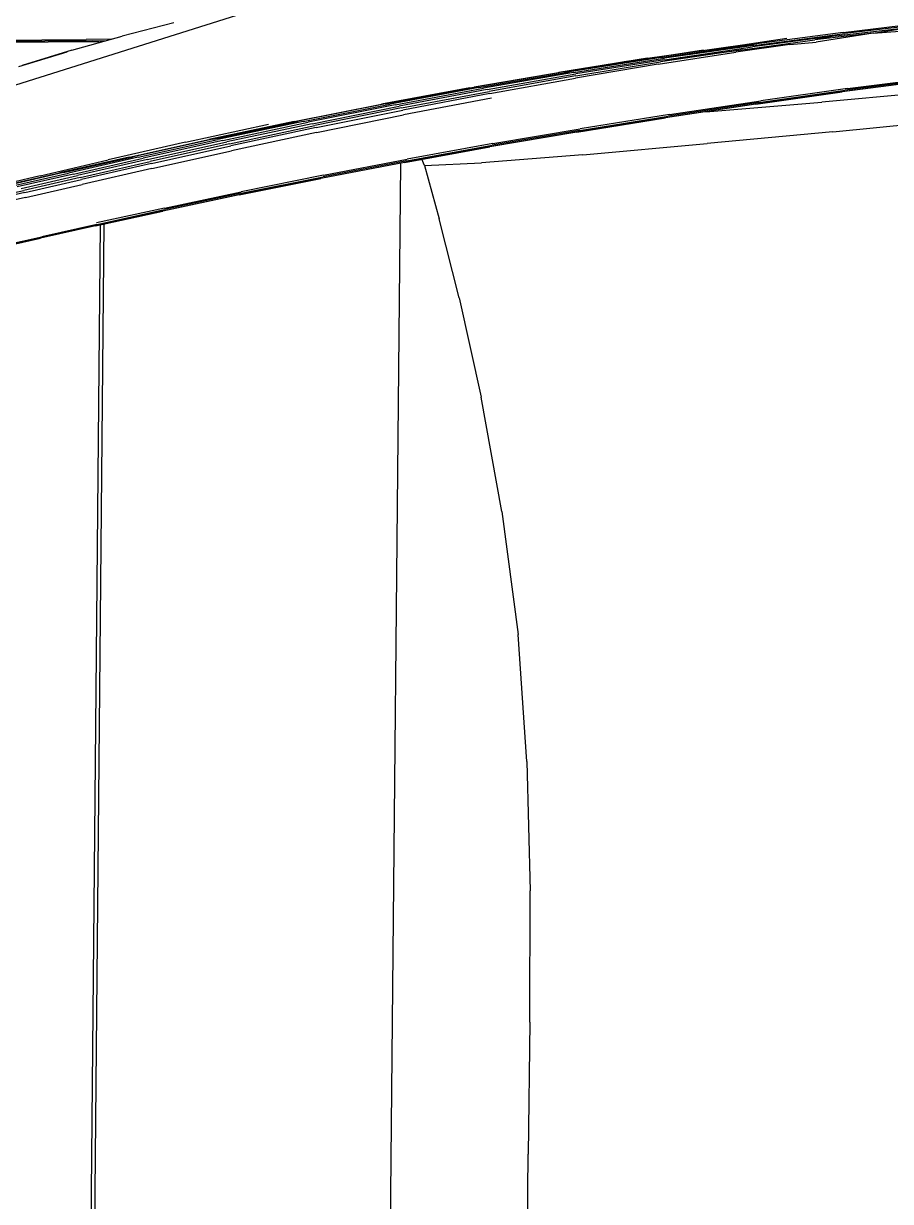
# Model space of a CAD drawing. Extents: x 526875 to 527530, y 3493038 to 3493574.
# Drawn here: x 527098.155 to 527099.499, y 3493324.262 to 3493326.089 of the extents above; entities that cross this region are included whole.
import ezdxf

# ---------------------------------------------------------------- set-up
doc = ezdxf.new("R2010")
doc.units = 0
doc.header["$LTSCALE"] = 2
doc.layers.get('0').update_dxf_attribs({"linetype": 'CONTINUOUS'})
doc.layers.add('L-WATER水景', color=5, linetype='CONTINUOUS')
doc.layers.add('W-_BOLLARD系船栓', color=4, linetype='CONTINUOUS')

# ---------------------------------------------------------------- blocks, each defined once
blk = doc.blocks.new('$matou$00000056')
at = {"color": 0, "linetype": 'Continuous'}
for p, q in [((4966.1, 1264.7, 0), (4966.1, -1294.9, 0)), ((5272.1, 1182.4, 0), (5272.1, -1212.5, 0)), ((5275.9, 1181.3, 0), (5275.9, -1211.5, 0)), ((4824.3, 155.8, 0), (4824.6, -15.1, 0)), ((4824.3, -186, 0), (4824.6, -15.1, 0)), ((4824.3, -186, 0), (4825.3, -355.7, 0)), ((4829.9, -523, 0), (4825.3, -355.7, 0)), ((4829.9, -523, 0), (4840.1, -686.8, 0)), ((4858.2, -845.9, 0), (4840.1, -686.8, 0)), ((4858.2, -845.9, 0), (4880.7, -993.2, 0)), ((4904.4, -1121.4, 0), (4880.7, -993.2, 0)), ((4904.4, -1121.4, 0), (4925.8, -1223.4, 0)), ((5377.5, -1181.6, 0), (5337.8, -1193.4, 0)), ((5281.3, -1209.9, 0), (5337.8, -1193.4, 0)), ((5377, -1183.2, 0), (5336.6, -1195.3, 0)), ((5336.7, -1194.2, 0), (5376.6, -1182.4, 0)), ((5279.6, -1211.9, 0), (5336.6, -1195.3, 0)), ((5336.7, -1194.2, 0), (5280, -1210.8, 0)), ((5279.6, -1211.9, 0), (5209.8, -1231.9, 0)), ((5210, -1233.8, 0), (5280.2, -1213.7, 0)), ((5210.3, -1230.7, 0), (5280, -1210.8, 0)), ((5281.3, -1209.9, 0), (5211.7, -1229.8, 0)), ((4941.7, -1292, 0), (4925.8, -1223.4, 0)), ((5132.8, -1251.7, 0), (5211.7, -1229.8, 0)), ((5130.7, -1253.8, 0), (5209.8, -1231.9, 0)), ((5210, -1233.8, 0), (5130.8, -1255.8, 0)), ((5210.3, -1230.7, 0), (5131.4, -1252.5, 0)), ((5353.7, -1245.8, 0), (5394.1, -1234, 0)), ((5354.4, -1252.2, 0), (5394.7, -1240.3, 0)), ((5130.7, -1253.8, 0), (5046.1, -1276.3, 0)), ((5046.9, -1275, 0), (5131.4, -1252.5, 0)), ((5132.8, -1251.7, 0), (5048.5, -1274.1, 0)), ((5353.7, -1245.8, 0), (5295.4, -1263.3, 0)), ((5354.4, -1252.2, 0), (5296.1, -1269.7, 0)), ((5396, -1243.1, 0), (5355.7, -1254.9, 0)), ((5046, -1278.3, 0), (5130.8, -1255.8, 0)), ((5223.3, -1284.8, 0), (5295.4, -1263.3, 0)), ((5297.5, -1272.4, 0), (5355.7, -1254.9, 0)), ((5358.3, -1257.3, 0), (5300.2, -1274.8, 0)), ((5304.5, -1276.6, 0), (5362.5, -1259.3, 0)), ((5367.5, -1260.6, 0), (5309.7, -1277.9, 0)), ((5314.8, -1278.4, 0), (5372.5, -1261.2, 0)), ((5376.6, -1260.9, 0), (5319, -1278, 0)), ((5338.9, -1274.1, 0), (5395.2, -1256.6, 0)), ((5046, -1278.3, 0), (4959.5, -1300.1, 0)), ((4959.8, -1298, 0), (5046.1, -1276.3, 0)), ((5046.9, -1275, 0), (4960.7, -1296.7, 0)), ((4962.3, -1295.8, 0), (5048.5, -1274.1, 0)), ((5224, -1291.2, 0), (5296.1, -1269.7, 0)), ((5297.5, -1272.4, 0), (5225.4, -1293.9, 0)), ((5228.1, -1296.2, 0), (5300.2, -1274.8, 0)), ((5304.5, -1276.6, 0), (5232.5, -1298, 0)), ((5237.7, -1299.2, 0), (5309.7, -1277.9, 0)), ((5314.8, -1278.4, 0), (5242.8, -1299.7, 0)), ((5247.1, -1299.2, 0), (5319, -1278, 0)), ((5338.9, -1274.1, 0), (5268.8, -1295.5, 0)), ((5223.3, -1284.8, 0), (5141.3, -1308.7, 0)), ((5224, -1291.2, 0), (5142, -1315.1, 0)), ((4777.9, -1307.9, 0), (4882.7, -1296.2, 0)), ((4871.2, -1321.2, 0), (4959.5, -1300.1, 0)), ((4959.8, -1298, 0), (4871.7, -1319, 0)), ((4872.7, -1317.7, 0), (4960.7, -1296.7, 0)), ((4962.3, -1295.8, 0), (4874.3, -1316.8, 0)), ((4941.7, -1292, 0), (4882.7, -1296.2, 0)), ((4941.7, -1292, 0), (4944.5, -1300.1, 0)), ((5143.4, -1317.8, 0), (5225.4, -1293.9, 0)), ((5228.1, -1296.2, 0), (5146.1, -1320.1, 0)), ((5150.4, -1321.8, 0), (5232.5, -1298, 0)), ((5237.7, -1299.2, 0), (5155.6, -1323, 0)), ((5160.7, -1323.4, 0), (5242.8, -1299.7, 0)), ((5247.1, -1299.2, 0), (5164.9, -1322.8, 0)), ((5188.9, -1319.1, 0), (5268.8, -1295.5, 0)), ((4777.9, -1307.9, 0), (4649.5, -1323.8, 0)), ((5053.5, -1333.3, 0), (5141.3, -1308.7, 0)), ((5054.1, -1339.7, 0), (5142, -1315.1, 0)), ((4519.6, -1340.8, 0), (4649.5, -1323.8, 0)), ((4871.2, -1321.2, 0), (4781, -1341.5, 0)), ((4781.8, -1339.3, 0), (4871.7, -1319, 0)), ((4872.7, -1317.7, 0), (4782.9, -1337.9, 0)), ((4784.5, -1337.1, 0), (4874.3, -1316.8, 0)), ((5143.4, -1317.8, 0), (5055.5, -1342.4, 0)), ((5058.2, -1344.7, 0), (5146.1, -1320.1, 0)), ((5150.4, -1321.8, 0), (5062.4, -1346.4, 0)), ((5067.5, -1347.5, 0), (5155.6, -1323, 0)), ((5160.7, -1323.4, 0), (5072.6, -1347.8, 0)), ((5076.7, -1347.2, 0), (5164.9, -1322.8, 0)), ((5188.9, -1319.1, 0), (5103.2, -1343.5, 0)), ((4781.8, -1339.3, 0), (4690.1, -1358.8, 0)), ((4691.2, -1357.5, 0), (4782.9, -1337.9, 0)), ((4784.5, -1337.1, 0), (4693, -1356.6, 0)), ((5053.5, -1333.3, 0), (4963.8, -1357.1, 0)), ((5054.1, -1339.7, 0), (4964.4, -1363.5, 0)), ((4519.6, -1340.8, 0), (4410.4, -1355.5, 0)), ((4688.8, -1361.1, 0), (4781, -1341.5, 0)), ((4965.8, -1366.2, 0), (5055.5, -1342.4, 0)), ((5058.2, -1344.7, 0), (4968.4, -1368.4, 0)), ((4972.6, -1370.1, 0), (5062.4, -1346.4, 0)), ((5067.5, -1347.5, 0), (4977.6, -1371.1, 0)), ((4982.6, -1371.4, 0), (5072.6, -1347.8, 0)), ((5076.7, -1347.2, 0), (4986.7, -1370.8, 0)), ((4688.8, -1361.1, 0), (4594.6, -1379.9, 0)), ((4596.5, -1377.6, 0), (4690.1, -1358.8, 0)), ((4691.2, -1357.5, 0), (4597.8, -1376.3, 0)), ((4599.6, -1375.4, 0), (4693, -1356.6, 0)), ((4872.9, -1379.8, 0), (4963.8, -1357.1, 0)), ((4874.6, -1386, 0), (4964.4, -1363.5, 0)), ((4508.7, -1393.1, 0), (4597.8, -1376.3, 0)), ((4599.6, -1375.4, 0), (4510.6, -1392.2, 0)), ((4651.3, -1365, 0), (4531.5, -1379, 0)), ((4965.8, -1366.2, 0), (4875.5, -1388.7, 0)), ((4877.4, -1391, 0), (4968.4, -1368.4, 0)), ((4972.6, -1370.1, 0), (4881.2, -1392.7, 0)), ((4886, -1393.6, 0), (4977.6, -1371.1, 0)), ((4982.6, -1371.4, 0), (4891, -1393.8, 0)), ((4895.4, -1393.1, 0), (4986.7, -1370.8, 0)), ((4421.7, -1392.4, 0), (4531.5, -1379, 0)), ((4504.9, -1396.7, 0), (4594.6, -1379.9, 0)), ((4596.5, -1377.6, 0), (4507.2, -1394.4, 0)), ((4786, -1409.7, 0), (4875.5, -1388.7, 0)), ((4874.6, -1386, 0), (4786.2, -1406.9, 0)), ((4504.9, -1396.7, 0), (4426, -1410.2, 0)), ((4428.4, -1408, 0), (4507.2, -1394.4, 0)), ((4508.7, -1393.1, 0), (4430, -1406.8, 0)), ((4431.9, -1405.9, 0), (4510.6, -1392.2, 0)), ((4877.4, -1391, 0), (4785.9, -1412.2, 0)), ((4788.4, -1414, 0), (4881.2, -1392.7, 0)), ((4886, -1393.6, 0), (4792.7, -1414.9, 0)), ((4798.1, -1415, 0), (4891, -1393.8, 0)), ((4895.4, -1393.1, 0), (4803.6, -1414.1, 0)), ((4694.5, -1431.7, 0), (4785.9, -1412.2, 0)), ((4786, -1409.7, 0), (4698.5, -1428.8, 0)), ((4701.1, -1425.8, 0), (4786.2, -1406.9, 0)), ((4788.4, -1414, 0), (4694.5, -1433.7, 0)), ((4698, -1434.7, 0), (4792.7, -1414.9, 0)), ((4798.1, -1415, 0), (4704, -1434.6, 0)), ((4711.9, -1433.4, 0), (4803.6, -1414.1, 0)), ((5307.5, -1436.6, 0), (5358.6, -1416.4, 0)), ((5361.9, -1415.2, 0), (5312.3, -1434.7, 0)), ((4599.8, -1451.8, 0), (4694.5, -1433.7, 0)), ((4698, -1434.7, 0), (4601.9, -1452.9, 0)), ((4694.5, -1431.7, 0), (4603.7, -1449.3, 0)), ((4609.2, -1452.5, 0), (4704, -1434.6, 0)), ((4614.3, -1445.6, 0), (4698.5, -1428.8, 0)), ((4694.5, -1431.7, 0), (4614.3, -1445.6, 0)), ((4711.9, -1433.4, 0), (4620.8, -1450.7, 0)), ((4701.1, -1425.8, 0), (4620.9, -1442.3, 0)), ((4705.3, -1434.6, 0), (4654.1, -1444.9, 0)), ((4734, -1428.8, 0), (4720.6, -1431.5, 0)), ((4734, -1428.8, 0), (4747.6, -1425.8, 0)), ((5307.5, -1436.6, 0), (5255.3, -1455.6, 0)), ((4517.5, -1464.6, 0), (4603.7, -1449.3, 0)), ((4614.3, -1445.6, 0), (4539.2, -1459.1, 0)), ((4565.1, -1452.8, 0), (4620.9, -1442.3, 0)), ((5286.5, -1449.3, 0), (5271.6, -1449.7, 0)), ((5274.5, -1448.6, 0), (5279.6, -1448.5, 0)), ((5387, -1446, 0), (5279.6, -1448.5, 0)), ((5286.5, -1449.3, 0), (5394, -1446.8, 0)), ((5400.1, -1448.3, 0), (5292.5, -1450.8, 0)), ((4478.9, -1468.5, 0), (4537.9, -1456.3, 0)), ((4478.9, -1468.5, 0), (4539.2, -1459.1, 0)), ((4599.8, -1451.8, 0), (4508.4, -1467.8, 0)), ((4510, -1469, 0), (4601.9, -1452.9, 0)), ((4517.5, -1464.6, 0), (4539.2, -1459.1, 0)), ((4565.1, -1452.8, 0), (4537.9, -1456.3, 0)), ((4620.8, -1450.7, 0), (4568.1, -1461.2, 0)), ((5202.1, -1473.5, 0), (5255.3, -1455.6, 0)), ((5266.8, -1451.4, 0), (5292.5, -1450.8, 0)), ((4424.6, -1481.2, 0), (4508.4, -1467.8, 0)), ((4510, -1469, 0), (4427.9, -1482.6, 0)), ((4478.9, -1468.5, 0), (4437.5, -1473.2, 0)), ((4517.5, -1464.6, 0), (4439.7, -1477, 0)), ((4478.9, -1468.5, 0), (4439.7, -1477, 0))]:
    blk.add_line(p, q, dxfattribs=at)
at = {"layer": 'W-_BOLLARD系船栓'}
blk.add_polyline3d([(-2711.7, 1595.4, 0), (-581, 1668.7, 0), (5128.7, 1617.2, 0), (5128.7, 1466.4, 0), (5395.9, 1370.6, 0), (5631.8, 1265.5, 0), (6052.3, 1134.8, 0), (6009.5, 1015.1, 0), (6009.5, -1053.2, 0), (6055.8, -1174.9, 0), (5587.5, -1300.5, 0), (5130.6, -1486.9, 0), (5088.8, -1650.5, 0), (-2711.5, -1650.5, 0)], dxfattribs=at)

msp = doc.modelspace()

# ---------------------------------------------------------------- linework, layer by layer
at = {"layer": 'L-WATER水景', "lineweight": 5}
msp.add_circle((527117.3841, 3493306.0291), 19, dxfattribs=at)

# ---------------------------------------------------------------- block references
at = {"layer": 'L-WATER水景', "color": 8, "lineweight": 0, "xscale": 0.0015, "yscale": 0.0012, "zscale": 0.001291236534000011, "rotation": 179.4533750334647}
msp.add_blockref('$matou$00000056', (527106.174, 3493324.2478), dxfattribs=at)

doc.saveas('drawing.dxf')
